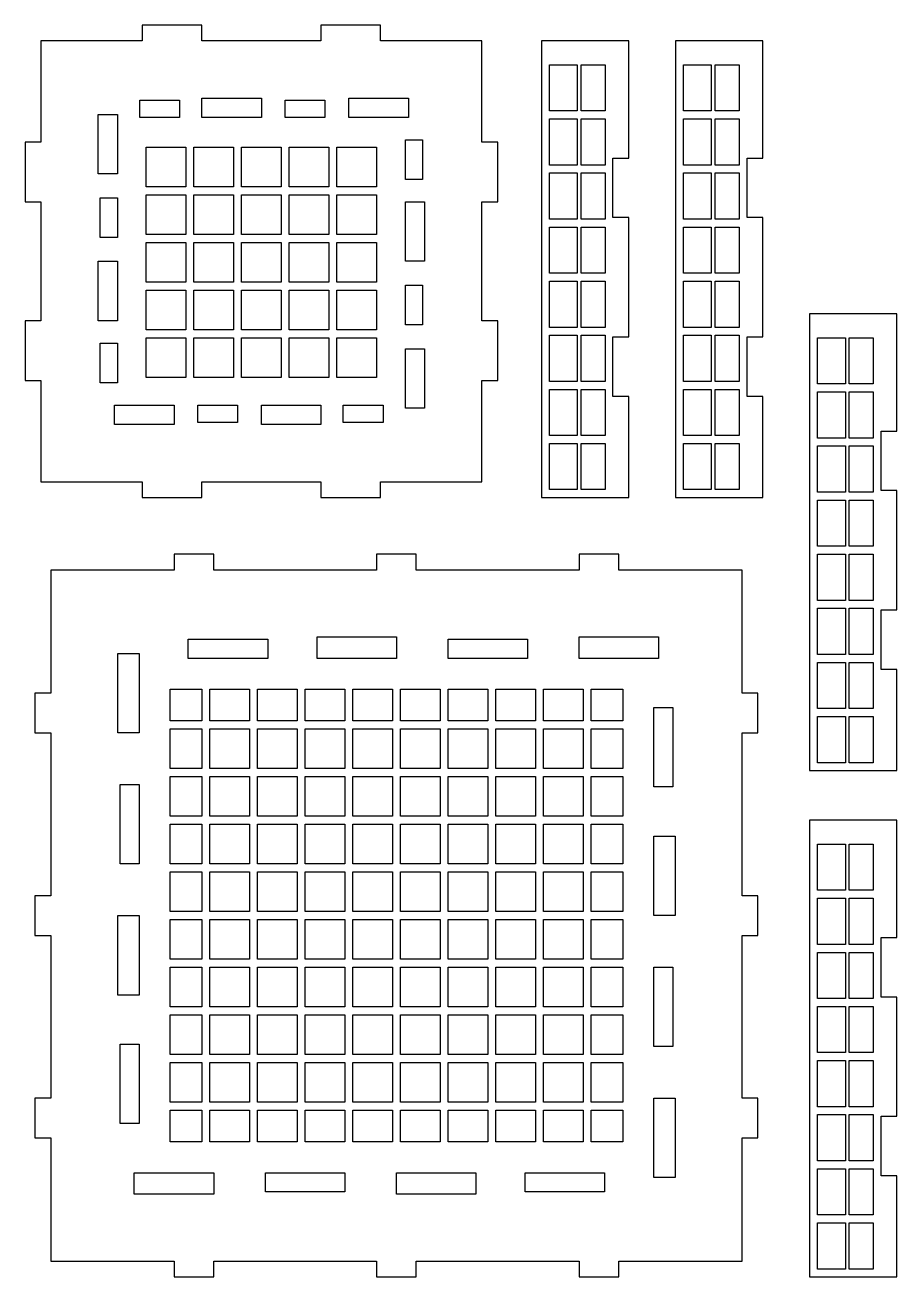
# Model space of a CAD drawing. Extents: x 287 to 1049, y 34 to 223.
# Drawn here: x 926.6 to 1048.5, y 34.8 to 209.9 of the extents above; entities that cross this region are included whole.
import ezdxf

# ---------------------------------------------------------------- set-up
doc = ezdxf.new("R2010")
doc.units = 0
doc.header["$MEASUREMENT"] = 0
doc.layers.add('CYAN', color=4, linetype='CONTINUOUS')

msp = doc.modelspace()

# ---------------------------------------------------------------- linework, layer by layer
at = {"layer": 'CYAN'}
for p, q in [((951.29, 209.95), (942.95, 209.95)), ((942.95, 209.95), (942.95, 207.72)), ((951.29, 207.72), (951.29, 209.95)), ((976.29, 209.95), (967.95, 209.95)), ((967.95, 209.95), (967.95, 207.72)), ((976.29, 207.72), (976.29, 209.95)), ((942.95, 207.72), (928.79, 207.72)), ((928.79, 207.72), (928.79, 193.56)), ((967.95, 207.72), (951.29, 207.72)), ((990.45, 207.72), (976.29, 207.72)), ((990.45, 193.56), (990.45, 207.72)), ((1011.01, 207.72), (998.79, 207.72)), ((998.79, 207.72), (998.79, 143.84)), ((1011.01, 191.34), (1011.01, 207.72)), ((1029.76, 207.72), (1017.54, 207.72)), ((1017.54, 207.72), (1017.54, 143.84)), ((1029.76, 191.34), (1029.76, 207.72)), ((999.9, 197.93), (999.9, 204.39)), ((999.9, 204.39), (1003.79, 204.39)), ((1003.79, 204.39), (1003.79, 197.93)), ((1004.34, 197.93), (1004.34, 204.39)), ((1004.34, 204.39), (1007.68, 204.39)), ((1007.68, 204.39), (1007.68, 197.93)), ((1018.65, 197.93), (1018.65, 204.39)), ((1018.65, 204.39), (1022.54, 204.39)), ((1022.54, 204.39), (1022.54, 197.93)), ((1023.09, 197.93), (1023.09, 204.39)), ((1023.09, 204.39), (1026.43, 204.39)), ((1026.43, 204.39), (1026.43, 197.93)), ((951.29, 197.03), (951.29, 199.71)), ((951.29, 199.71), (959.62, 199.71)), ((959.62, 199.71), (959.62, 197.03)), ((971.84, 197.03), (971.84, 199.71)), ((971.84, 199.71), (980.18, 199.71)), ((980.18, 199.71), (980.18, 197.03)), ((942.61, 197.03), (942.61, 199.42)), ((942.61, 199.42), (948.16, 199.42)), ((948.16, 199.42), (948.16, 197.03)), ((962.95, 197.03), (962.95, 199.42)), ((962.95, 199.42), (968.51, 199.42)), ((968.51, 199.42), (968.51, 197.03)), ((1003.79, 197.93), (999.9, 197.93)), ((1007.68, 197.93), (1004.34, 197.93)), ((1022.54, 197.93), (1018.65, 197.93)), ((1026.43, 197.93), (1023.09, 197.93)), ((936.8, 189.11), (936.8, 197.45)), ((936.8, 197.45), (939.48, 197.45)), ((939.48, 197.45), (939.48, 189.11)), ((948.16, 197.03), (942.61, 197.03)), ((959.62, 197.03), (951.29, 197.03)), ((968.51, 197.03), (962.95, 197.03)), ((980.18, 197.03), (971.84, 197.03)), ((999.9, 190.36), (999.9, 196.82)), ((999.9, 196.82), (1003.79, 196.82)), ((1003.79, 196.82), (1003.79, 190.36)), ((1004.34, 190.36), (1004.34, 196.82)), ((1004.34, 196.82), (1007.68, 196.82)), ((1007.68, 196.82), (1007.68, 190.36)), ((1018.65, 190.36), (1018.65, 196.82)), ((1018.65, 196.82), (1022.54, 196.82)), ((1022.54, 196.82), (1022.54, 190.36)), ((1023.09, 190.36), (1023.09, 196.82)), ((1023.09, 196.82), (1026.43, 196.82)), ((1026.43, 196.82), (1026.43, 190.36)), ((928.79, 193.56), (926.57, 193.56)), ((926.57, 193.56), (926.57, 185.22)), ((943.51, 187.29), (943.51, 192.85)), ((943.51, 192.85), (949.07, 192.85)), ((949.07, 192.85), (949.07, 187.29)), ((950.18, 187.29), (950.18, 192.85)), ((950.18, 192.85), (955.73, 192.85)), ((955.73, 192.85), (955.73, 187.29)), ((956.84, 187.29), (956.84, 192.85)), ((956.84, 192.85), (962.4, 192.85)), ((962.4, 192.85), (962.4, 187.29)), ((963.51, 187.29), (963.51, 192.85)), ((963.51, 192.85), (969.07, 192.85)), ((969.07, 192.85), (969.07, 187.29)), ((970.18, 187.29), (970.18, 192.85)), ((970.18, 192.85), (975.73, 192.85)), ((975.73, 192.85), (975.73, 187.29)), ((979.76, 188.35), (979.76, 193.9)), ((979.76, 193.9), (982.15, 193.9)), ((982.15, 193.9), (982.15, 188.35)), ((992.68, 193.56), (990.45, 193.56)), ((992.68, 185.22), (992.68, 193.56)), ((1008.79, 183), (1008.79, 191.34)), ((1008.79, 191.34), (1011.01, 191.34)), ((1027.54, 183), (1027.54, 191.34)), ((1027.54, 191.34), (1029.76, 191.34)), ((1003.79, 190.36), (999.9, 190.36)), ((999.9, 182.79), (999.9, 189.25)), ((999.9, 189.25), (1003.79, 189.25)), ((1003.79, 189.25), (1003.79, 182.79)), ((1007.68, 190.36), (1004.34, 190.36)), ((1004.34, 182.79), (1004.34, 189.25)), ((1004.34, 189.25), (1007.68, 189.25)), ((1007.68, 189.25), (1007.68, 182.79)), ((1022.54, 190.36), (1018.65, 190.36)), ((1018.65, 182.79), (1018.65, 189.25)), ((1018.65, 189.25), (1022.54, 189.25)), ((1022.54, 189.25), (1022.54, 182.79)), ((1026.43, 190.36), (1023.09, 190.36)), ((1023.09, 182.79), (1023.09, 189.25)), ((1023.09, 189.25), (1026.43, 189.25)), ((1026.43, 189.25), (1026.43, 182.79)), ((939.48, 189.11), (936.8, 189.11)), ((982.15, 188.35), (979.76, 188.35)), ((937.09, 180.22), (937.09, 185.78)), ((937.09, 185.78), (939.48, 185.78)), ((939.48, 185.78), (939.48, 180.22)), ((949.07, 187.29), (943.51, 187.29)), ((943.51, 186.18), (949.07, 186.18)), ((943.51, 180.63), (943.51, 186.18)), ((949.07, 186.18), (949.07, 180.63)), ((955.73, 187.29), (950.18, 187.29)), ((950.18, 186.18), (955.73, 186.18)), ((950.18, 180.63), (950.18, 186.18)), ((955.73, 186.18), (955.73, 180.63)), ((962.4, 187.29), (956.84, 187.29)), ((956.84, 186.18), (962.4, 186.18)), ((956.84, 180.63), (956.84, 186.18)), ((962.4, 186.18), (962.4, 180.63)), ((969.07, 187.29), (963.51, 187.29)), ((963.51, 186.18), (969.07, 186.18)), ((963.51, 180.63), (963.51, 186.18)), ((969.07, 186.18), (969.07, 180.63)), ((975.73, 187.29), (970.18, 187.29)), ((970.18, 180.63), (970.18, 186.18)), ((970.18, 186.18), (975.73, 186.18)), ((975.73, 186.18), (975.73, 180.63)), ((926.57, 185.22), (928.79, 185.22)), ((928.79, 185.22), (928.79, 168.56)), ((979.76, 176.89), (979.76, 185.22)), ((979.76, 185.22), (982.44, 185.22)), ((982.44, 185.22), (982.44, 176.89)), ((990.45, 168.56), (990.45, 185.22)), ((990.45, 185.22), (992.68, 185.22)), ((1003.79, 182.79), (999.9, 182.79)), ((1007.68, 182.79), (1004.34, 182.79)), ((1011.01, 183), (1008.79, 183)), ((1011.01, 166.34), (1011.01, 183)), ((1022.54, 182.79), (1018.65, 182.79)), ((1026.43, 182.79), (1023.09, 182.79)), ((1029.76, 183), (1027.54, 183)), ((1029.76, 166.34), (1029.76, 183)), ((949.07, 180.63), (943.51, 180.63)), ((955.73, 180.63), (950.18, 180.63)), ((962.4, 180.63), (956.84, 180.63)), ((969.07, 180.63), (963.51, 180.63)), ((975.73, 180.63), (970.18, 180.63)), ((999.9, 175.22), (999.9, 181.68)), ((999.9, 181.68), (1003.79, 181.68)), ((1003.79, 181.68), (1003.79, 175.22)), ((1004.34, 175.22), (1004.34, 181.68)), ((1004.34, 181.68), (1007.68, 181.68)), ((1007.68, 181.68), (1007.68, 175.22)), ((1018.65, 175.22), (1018.65, 181.68)), ((1018.65, 181.68), (1022.54, 181.68)), ((1022.54, 181.68), (1022.54, 175.22)), ((1023.09, 175.22), (1023.09, 181.68)), ((1023.09, 181.68), (1026.43, 181.68)), ((1026.43, 181.68), (1026.43, 175.22)), ((939.48, 180.22), (937.09, 180.22)), ((943.51, 173.96), (943.51, 179.52)), ((943.51, 179.52), (949.07, 179.52)), ((949.07, 179.52), (949.07, 173.96)), ((950.18, 173.96), (950.18, 179.52)), ((950.18, 179.52), (955.73, 179.52)), ((955.73, 179.52), (955.73, 173.96)), ((956.84, 173.96), (956.84, 179.52)), ((956.84, 179.52), (962.4, 179.52)), ((962.4, 179.52), (962.4, 173.96)), ((963.51, 179.52), (969.07, 179.52)), ((963.51, 173.96), (963.51, 179.52)), ((969.07, 179.52), (969.07, 173.96)), ((970.18, 173.96), (970.18, 179.52)), ((970.18, 179.52), (975.73, 179.52)), ((975.73, 179.52), (975.73, 173.96)), ((936.8, 168.56), (936.8, 176.89)), ((936.8, 176.89), (939.48, 176.89)), ((939.48, 176.89), (939.48, 168.56)), ((982.44, 176.89), (979.76, 176.89)), ((1003.79, 175.22), (999.9, 175.22)), ((1007.68, 175.22), (1004.34, 175.22)), ((1022.54, 175.22), (1018.65, 175.22)), ((1026.43, 175.22), (1023.09, 175.22)), ((949.07, 173.96), (943.51, 173.96)), ((955.73, 173.96), (950.18, 173.96)), ((962.4, 173.96), (956.84, 173.96)), ((969.07, 173.96), (963.51, 173.96)), ((975.73, 173.96), (970.18, 173.96)), ((979.76, 168), (979.76, 173.56)), ((979.76, 173.56), (982.15, 173.56)), ((982.15, 173.56), (982.15, 168)), ((999.9, 167.65), (999.9, 174.11)), ((999.9, 174.11), (1003.79, 174.11)), ((1003.79, 174.11), (1003.79, 167.65)), ((1004.34, 167.65), (1004.34, 174.11)), ((1004.34, 174.11), (1007.68, 174.11)), ((1007.68, 174.11), (1007.68, 167.65)), ((1018.65, 167.65), (1018.65, 174.11)), ((1018.65, 174.11), (1022.54, 174.11)), ((1022.54, 174.11), (1022.54, 167.65)), ((1023.09, 167.65), (1023.09, 174.11)), ((1023.09, 174.11), (1026.43, 174.11)), ((1026.43, 174.11), (1026.43, 167.65)), ((943.51, 167.29), (943.51, 172.85)), ((943.51, 172.85), (949.07, 172.85)), ((949.07, 172.85), (949.07, 167.29)), ((950.18, 167.29), (950.18, 172.85)), ((950.18, 172.85), (955.73, 172.85)), ((955.73, 172.85), (955.73, 167.29)), ((956.84, 167.29), (956.84, 172.85)), ((956.84, 172.85), (962.4, 172.85)), ((962.4, 172.85), (962.4, 167.29)), ((963.51, 172.85), (969.07, 172.85)), ((963.51, 167.29), (963.51, 172.85)), ((969.07, 172.85), (969.07, 167.29)), ((970.18, 167.29), (970.18, 172.85)), ((970.18, 172.85), (975.73, 172.85)), ((975.73, 172.85), (975.73, 167.29)), ((928.79, 168.56), (926.57, 168.56)), ((926.57, 168.56), (926.57, 160.22)), ((939.48, 168.56), (936.8, 168.56)), ((992.68, 168.56), (990.45, 168.56)), ((992.68, 160.22), (992.68, 168.56)), ((1048.51, 169.53), (1036.29, 169.53)), ((1036.29, 169.53), (1036.29, 105.64)), ((1048.51, 153.14), (1048.51, 169.53)), ((949.07, 167.29), (943.51, 167.29)), ((955.73, 167.29), (950.18, 167.29)), ((962.4, 167.29), (956.84, 167.29)), ((969.07, 167.29), (963.51, 167.29)), ((975.73, 167.29), (970.18, 167.29)), ((982.15, 168), (979.76, 168)), ((1003.79, 167.65), (999.9, 167.65)), ((999.9, 160.09), (999.9, 166.54)), ((999.9, 166.54), (1003.79, 166.54)), ((1003.79, 166.54), (1003.79, 160.09)), ((1007.68, 167.65), (1004.34, 167.65)), ((1004.34, 160.09), (1004.34, 166.54)), ((1004.34, 166.54), (1007.68, 166.54)), ((1007.68, 166.54), (1007.68, 160.09)), ((1022.54, 167.65), (1018.65, 167.65)), ((1018.65, 160.09), (1018.65, 166.54)), ((1018.65, 166.54), (1022.54, 166.54)), ((1022.54, 166.54), (1022.54, 160.09)), ((1026.43, 167.65), (1023.09, 167.65)), ((1023.09, 160.09), (1023.09, 166.54)), ((1023.09, 166.54), (1026.43, 166.54)), ((1026.43, 166.54), (1026.43, 160.09)), ((937.09, 159.88), (937.09, 165.43)), ((937.09, 165.43), (939.48, 165.43)), ((939.48, 165.43), (939.48, 159.88)), ((943.51, 160.63), (943.51, 166.18)), ((943.51, 166.18), (949.07, 166.18)), ((949.07, 166.18), (949.07, 160.63)), ((950.18, 160.63), (950.18, 166.18)), ((950.18, 166.18), (955.73, 166.18)), ((955.73, 166.18), (955.73, 160.63)), ((956.84, 160.63), (956.84, 166.18)), ((956.84, 166.18), (962.4, 166.18)), ((962.4, 166.18), (962.4, 160.63)), ((963.51, 160.63), (963.51, 166.18)), ((963.51, 166.18), (969.07, 166.18)), ((969.07, 166.18), (969.07, 160.63)), ((970.18, 160.63), (970.18, 166.18)), ((970.18, 166.18), (975.73, 166.18)), ((975.73, 166.18), (975.73, 160.63)), ((979.76, 156.34), (979.76, 164.67)), ((979.76, 164.67), (982.44, 164.67)), ((982.44, 164.67), (982.44, 156.34)), ((1008.79, 158), (1008.79, 166.34)), ((1008.79, 166.34), (1011.01, 166.34)), ((1027.54, 158), (1027.54, 166.34)), ((1027.54, 166.34), (1029.76, 166.34)), ((1037.4, 159.74), (1037.4, 166.2)), ((1037.4, 166.2), (1041.29, 166.2)), ((1041.29, 166.2), (1041.29, 159.74)), ((1041.84, 159.74), (1041.84, 166.2)), ((1041.84, 166.2), (1045.18, 166.2)), ((1045.18, 166.2), (1045.18, 159.74)), ((926.57, 160.22), (928.79, 160.22)), ((928.79, 160.22), (928.79, 146.06)), ((939.48, 159.88), (937.09, 159.88)), ((949.07, 160.63), (943.51, 160.63)), ((955.73, 160.63), (950.18, 160.63)), ((962.4, 160.63), (956.84, 160.63)), ((969.07, 160.63), (963.51, 160.63)), ((975.73, 160.63), (970.18, 160.63)), ((990.45, 146.06), (990.45, 160.22)), ((990.45, 160.22), (992.68, 160.22)), ((1003.79, 160.09), (999.9, 160.09)), ((1007.68, 160.09), (1004.34, 160.09)), ((1022.54, 160.09), (1018.65, 160.09)), ((1026.43, 160.09), (1023.09, 160.09)), ((1041.29, 159.74), (1037.4, 159.74)), ((1045.18, 159.74), (1041.84, 159.74)), ((999.9, 152.52), (999.9, 158.97)), ((999.9, 158.97), (1003.79, 158.97)), ((1003.79, 158.97), (1003.79, 152.52)), ((1004.34, 152.52), (1004.34, 158.97)), ((1004.34, 158.97), (1007.68, 158.97)), ((1007.68, 158.97), (1007.68, 152.52)), ((1011.01, 158), (1008.79, 158)), ((1011.01, 143.84), (1011.01, 158)), ((1018.65, 152.52), (1018.65, 158.97)), ((1018.65, 158.97), (1022.54, 158.97)), ((1022.54, 158.97), (1022.54, 152.52)), ((1023.09, 152.52), (1023.09, 158.97)), ((1023.09, 158.97), (1026.43, 158.97)), ((1026.43, 158.97), (1026.43, 152.52)), ((1029.76, 158), (1027.54, 158)), ((1029.76, 143.84), (1029.76, 158)), ((1037.4, 152.17), (1037.4, 158.63)), ((1037.4, 158.63), (1041.29, 158.63)), ((1041.29, 158.63), (1041.29, 152.17)), ((1041.84, 152.17), (1041.84, 158.63)), ((1041.84, 158.63), (1045.18, 158.63)), ((1045.18, 158.63), (1045.18, 152.17)), ((939.07, 154.07), (939.07, 156.75)), ((939.07, 156.75), (947.4, 156.75)), ((947.4, 156.75), (947.4, 154.07)), ((950.73, 156.75), (956.29, 156.75)), ((950.73, 154.36), (950.73, 156.75)), ((956.29, 156.75), (956.29, 154.36)), ((959.62, 156.75), (967.95, 156.75)), ((959.62, 154.07), (959.62, 156.75)), ((967.95, 156.75), (967.95, 154.07)), ((971.08, 156.75), (976.63, 156.75)), ((971.08, 154.36), (971.08, 156.75)), ((976.63, 156.75), (976.63, 154.36)), ((982.44, 156.34), (979.76, 156.34)), ((956.29, 154.36), (950.73, 154.36)), ((976.63, 154.36), (971.08, 154.36)), ((947.4, 154.07), (939.07, 154.07)), ((967.95, 154.07), (959.62, 154.07)), ((1003.79, 152.52), (999.9, 152.52)), ((1007.68, 152.52), (1004.34, 152.52)), ((1022.54, 152.52), (1018.65, 152.52)), ((1026.43, 152.52), (1023.09, 152.52)), ((1046.29, 144.81), (1046.29, 153.14)), ((1046.29, 153.14), (1048.51, 153.14)), ((999.9, 144.95), (999.9, 151.4)), ((999.9, 151.4), (1003.79, 151.4)), ((1003.79, 151.4), (1003.79, 144.95)), ((1004.34, 144.95), (1004.34, 151.4)), ((1004.34, 151.4), (1007.68, 151.4)), ((1007.68, 151.4), (1007.68, 144.95)), ((1018.65, 144.95), (1018.65, 151.4)), ((1018.65, 151.4), (1022.54, 151.4)), ((1022.54, 151.4), (1022.54, 144.95)), ((1023.09, 144.95), (1023.09, 151.4)), ((1023.09, 151.4), (1026.43, 151.4)), ((1026.43, 151.4), (1026.43, 144.95)), ((1041.29, 152.17), (1037.4, 152.17)), ((1037.4, 144.6), (1037.4, 151.06)), ((1037.4, 151.06), (1041.29, 151.06)), ((1041.29, 151.06), (1041.29, 144.6)), ((1045.18, 152.17), (1041.84, 152.17)), ((1041.84, 144.6), (1041.84, 151.06)), ((1041.84, 151.06), (1045.18, 151.06)), ((1045.18, 151.06), (1045.18, 144.6)), ((928.79, 146.06), (942.95, 146.06)), ((942.95, 146.06), (942.95, 143.84)), ((951.29, 143.84), (951.29, 146.06)), ((951.29, 146.06), (967.95, 146.06)), ((967.95, 146.06), (967.95, 143.84)), ((976.29, 143.84), (976.29, 146.06)), ((976.29, 146.06), (990.45, 146.06)), ((942.95, 143.84), (951.29, 143.84)), ((967.95, 143.84), (976.29, 143.84)), ((998.79, 143.84), (1011.01, 143.84)), ((1003.79, 144.95), (999.9, 144.95)), ((1007.68, 144.95), (1004.34, 144.95)), ((1017.54, 143.84), (1029.76, 143.84)), ((1022.54, 144.95), (1018.65, 144.95)), ((1026.43, 144.95), (1023.09, 144.95)), ((1041.29, 144.6), (1037.4, 144.6)), ((1045.18, 144.6), (1041.84, 144.6)), ((1048.51, 144.81), (1046.29, 144.81)), ((1048.51, 128.14), (1048.51, 144.81)), ((1037.4, 137.03), (1037.4, 143.49)), ((1037.4, 143.49), (1041.29, 143.49)), ((1041.29, 143.49), (1041.29, 137.03)), ((1041.84, 137.03), (1041.84, 143.49)), ((1041.84, 143.49), (1045.18, 143.49)), ((1045.18, 143.49), (1045.18, 137.03)), ((1041.29, 137.03), (1037.4, 137.03)), ((1045.18, 137.03), (1041.84, 137.03)), ((952.95, 135.92), (947.4, 135.92)), ((947.4, 135.92), (947.4, 133.7)), ((952.95, 133.7), (952.95, 135.92)), ((981.29, 135.92), (975.73, 135.92)), ((975.73, 135.92), (975.73, 133.7)), ((981.29, 133.7), (981.29, 135.92)), ((1009.62, 135.92), (1004.07, 135.92)), ((1004.07, 135.92), (1004.07, 133.7)), ((1009.62, 133.7), (1009.62, 135.92)), ((1037.4, 129.46), (1037.4, 135.92)), ((1037.4, 135.92), (1041.29, 135.92)), ((1041.29, 135.92), (1041.29, 129.46)), ((1041.84, 129.46), (1041.84, 135.92)), ((1041.84, 135.92), (1045.18, 135.92)), ((1045.18, 135.92), (1045.18, 129.46)), ((947.4, 133.7), (930.18, 133.7)), ((930.18, 133.7), (930.18, 116.47)), ((975.73, 133.7), (952.95, 133.7)), ((1004.07, 133.7), (981.29, 133.7)), ((1026.84, 133.7), (1009.62, 133.7)), ((1026.84, 116.47), (1026.84, 133.7)), ((1041.29, 129.46), (1037.4, 129.46)), ((1037.4, 121.89), (1037.4, 128.35)), ((1037.4, 128.35), (1041.29, 128.35)), ((1041.29, 128.35), (1041.29, 121.89)), ((1045.18, 129.46), (1041.84, 129.46)), ((1041.84, 121.89), (1041.84, 128.35)), ((1041.84, 128.35), (1045.18, 128.35)), ((1045.18, 128.35), (1045.18, 121.89)), ((1046.29, 119.81), (1046.29, 128.14)), ((1046.29, 128.14), (1048.51, 128.14)), ((967.4, 121.35), (967.4, 124.35)), ((967.4, 124.35), (978.51, 124.35)), ((978.51, 124.35), (978.51, 121.35)), ((1004.07, 121.35), (1004.07, 124.35)), ((1004.07, 124.35), (1015.18, 124.35)), ((1015.18, 124.35), (1015.18, 121.35)), ((949.4, 121.35), (949.4, 124.02)), ((949.4, 124.02), (960.51, 124.02)), ((960.51, 124.02), (960.51, 121.35)), ((985.73, 121.35), (985.73, 124.02)), ((985.73, 124.02), (996.84, 124.02)), ((996.84, 124.02), (996.84, 121.35)), ((939.52, 110.92), (939.52, 122.03)), ((939.52, 122.03), (942.52, 122.03)), ((942.52, 122.03), (942.52, 110.92)), ((960.51, 121.35), (949.4, 121.35)), ((978.51, 121.35), (967.4, 121.35)), ((996.84, 121.35), (985.73, 121.35)), ((1015.18, 121.35), (1004.07, 121.35)), ((1041.29, 121.89), (1037.4, 121.89)), ((1045.18, 121.89), (1041.84, 121.89)), ((1037.4, 114.32), (1037.4, 120.78)), ((1037.4, 120.78), (1041.29, 120.78)), ((1041.29, 120.78), (1041.29, 114.32)), ((1041.84, 114.32), (1041.84, 120.78)), ((1041.84, 120.78), (1045.18, 120.78)), ((1045.18, 120.78), (1045.18, 114.32)), ((1048.51, 119.81), (1046.29, 119.81)), ((1048.51, 105.64), (1048.51, 119.81)), ((930.18, 116.47), (927.95, 116.47)), ((927.95, 116.47), (927.95, 110.92)), ((946.84, 112.59), (946.84, 117.03)), ((946.84, 117.03), (951.29, 117.03)), ((951.29, 117.03), (951.29, 112.59)), ((952.4, 112.59), (952.4, 117.03)), ((952.4, 117.03), (957.95, 117.03)), ((957.95, 117.03), (957.95, 112.59)), ((959.07, 112.59), (959.07, 117.03)), ((959.07, 117.03), (964.62, 117.03)), ((964.62, 117.03), (964.62, 112.59)), ((965.73, 112.59), (965.73, 117.03)), ((965.73, 117.03), (971.29, 117.03)), ((971.29, 117.03), (971.29, 112.59)), ((972.4, 112.59), (972.4, 117.03)), ((972.4, 117.03), (977.95, 117.03)), ((977.95, 117.03), (977.95, 112.59)), ((979.07, 112.59), (979.07, 117.03)), ((979.07, 117.03), (984.62, 117.03)), ((984.62, 117.03), (984.62, 112.59)), ((985.73, 112.59), (985.73, 117.03)), ((985.73, 117.03), (991.29, 117.03)), ((991.29, 117.03), (991.29, 112.59)), ((992.4, 112.59), (992.4, 117.03)), ((992.4, 117.03), (997.95, 117.03)), ((997.95, 117.03), (997.95, 112.59)), ((999.07, 112.59), (999.07, 117.03)), ((999.07, 117.03), (1004.62, 117.03)), ((1004.62, 117.03), (1004.62, 112.59)), ((1005.73, 112.59), (1005.73, 117.03)), ((1005.73, 117.03), (1010.18, 117.03)), ((1010.18, 117.03), (1010.18, 112.59)), ((1029.07, 116.47), (1026.84, 116.47)), ((1029.07, 110.92), (1029.07, 116.47)), ((1014.5, 103.36), (1014.5, 114.47)), ((1014.5, 114.47), (1017.16, 114.47)), ((1017.16, 114.47), (1017.16, 103.36)), ((1041.29, 114.32), (1037.4, 114.32)), ((1045.18, 114.32), (1041.84, 114.32)), ((951.29, 112.59), (946.84, 112.59)), ((957.95, 112.59), (952.4, 112.59)), ((964.62, 112.59), (959.07, 112.59)), ((971.29, 112.59), (965.73, 112.59)), ((977.95, 112.59), (972.4, 112.59)), ((984.62, 112.59), (979.07, 112.59)), ((991.29, 112.59), (985.73, 112.59)), ((997.95, 112.59), (992.4, 112.59)), ((1004.62, 112.59), (999.07, 112.59)), ((1010.18, 112.59), (1005.73, 112.59)), ((1037.4, 106.75), (1037.4, 113.21)), ((1037.4, 113.21), (1041.29, 113.21)), ((1041.29, 113.21), (1041.29, 106.75)), ((1041.84, 106.75), (1041.84, 113.21)), ((1041.84, 113.21), (1045.18, 113.21)), ((1045.18, 113.21), (1045.18, 106.75)), ((927.95, 110.92), (930.18, 110.92)), ((930.18, 110.92), (930.18, 88.14)), ((942.52, 110.92), (939.52, 110.92)), ((946.84, 105.92), (946.84, 111.47)), ((946.84, 111.47), (951.29, 111.47)), ((951.29, 111.47), (951.29, 105.92)), ((952.4, 105.92), (952.4, 111.47)), ((952.4, 111.47), (957.95, 111.47)), ((957.95, 111.47), (957.95, 105.92)), ((959.07, 105.92), (959.07, 111.47)), ((959.07, 111.47), (964.62, 111.47)), ((964.62, 111.47), (964.62, 105.92)), ((965.73, 111.47), (971.29, 111.47)), ((965.73, 105.92), (965.73, 111.47)), ((971.29, 111.47), (971.29, 105.92)), ((972.4, 111.47), (977.95, 111.47)), ((972.4, 105.92), (972.4, 111.47)), ((977.95, 111.47), (977.95, 105.92)), ((979.07, 111.47), (984.62, 111.47)), ((979.07, 105.92), (979.07, 111.47)), ((984.62, 111.47), (984.62, 105.92)), ((985.73, 111.47), (991.29, 111.47)), ((985.73, 105.92), (985.73, 111.47)), ((991.29, 111.47), (991.29, 105.92)), ((992.4, 111.47), (997.95, 111.47)), ((992.4, 105.92), (992.4, 111.47)), ((997.95, 111.47), (997.95, 105.92)), ((999.07, 111.47), (1004.62, 111.47)), ((999.07, 105.92), (999.07, 111.47)), ((1004.62, 111.47), (1004.62, 105.92)), ((1005.73, 111.47), (1010.18, 111.47)), ((1005.73, 105.92), (1005.73, 111.47)), ((1010.18, 111.47), (1010.18, 105.92)), ((1026.84, 88.14), (1026.84, 110.92)), ((1026.84, 110.92), (1029.07, 110.92)), ((951.29, 105.92), (946.84, 105.92)), ((957.95, 105.92), (952.4, 105.92)), ((964.62, 105.92), (959.07, 105.92)), ((971.29, 105.92), (965.73, 105.92)), ((977.95, 105.92), (972.4, 105.92)), ((984.62, 105.92), (979.07, 105.92)), ((991.29, 105.92), (985.73, 105.92)), ((997.95, 105.92), (992.4, 105.92)), ((1004.62, 105.92), (999.07, 105.92)), ((1010.18, 105.92), (1005.73, 105.92)), ((1036.29, 105.64), (1048.51, 105.64)), ((1041.29, 106.75), (1037.4, 106.75)), ((1045.18, 106.75), (1041.84, 106.75)), ((939.86, 92.59), (939.86, 103.7)), ((939.86, 103.7), (942.52, 103.7)), ((942.52, 103.7), (942.52, 92.59)), ((946.84, 99.25), (946.84, 104.81)), ((946.84, 104.81), (951.29, 104.81)), ((951.29, 104.81), (951.29, 99.25)), ((952.4, 99.25), (952.4, 104.81)), ((952.4, 104.81), (957.95, 104.81)), ((957.95, 104.81), (957.95, 99.25)), ((959.07, 99.25), (959.07, 104.81)), ((959.07, 104.81), (964.62, 104.81)), ((964.62, 104.81), (964.62, 99.25)), ((965.73, 99.25), (965.73, 104.81)), ((965.73, 104.81), (971.29, 104.81)), ((971.29, 104.81), (971.29, 99.25)), ((972.4, 99.25), (972.4, 104.81)), ((972.4, 104.81), (977.95, 104.81)), ((977.95, 104.81), (977.95, 99.25)), ((979.07, 99.25), (979.07, 104.81)), ((979.07, 104.81), (984.62, 104.81)), ((984.62, 104.81), (984.62, 99.25)), ((985.73, 99.25), (985.73, 104.81)), ((985.73, 104.81), (991.29, 104.81)), ((991.29, 104.81), (991.29, 99.25)), ((992.4, 99.25), (992.4, 104.81)), ((992.4, 104.81), (997.95, 104.81)), ((997.95, 104.81), (997.95, 99.25)), ((999.07, 99.25), (999.07, 104.81)), ((999.07, 104.81), (1004.62, 104.81)), ((1004.62, 104.81), (1004.62, 99.25)), ((1005.73, 104.81), (1010.18, 104.81)), ((1005.73, 99.25), (1005.73, 104.81)), ((1010.18, 104.81), (1010.18, 99.25)), ((1017.16, 103.36), (1014.5, 103.36)), ((951.29, 99.25), (946.84, 99.25)), ((946.84, 92.59), (946.84, 98.14)), ((946.84, 98.14), (951.29, 98.14)), ((951.29, 98.14), (951.29, 92.59)), ((957.95, 99.25), (952.4, 99.25)), ((952.4, 92.59), (952.4, 98.14)), ((952.4, 98.14), (957.95, 98.14)), ((957.95, 98.14), (957.95, 92.59)), ((964.62, 99.25), (959.07, 99.25)), ((959.07, 92.59), (959.07, 98.14)), ((959.07, 98.14), (964.62, 98.14)), ((964.62, 98.14), (964.62, 92.59)), ((971.29, 99.25), (965.73, 99.25)), ((965.73, 92.59), (965.73, 98.14)), ((965.73, 98.14), (971.29, 98.14)), ((971.29, 98.14), (971.29, 92.59)), ((977.95, 99.25), (972.4, 99.25)), ((972.4, 98.14), (977.95, 98.14)), ((972.4, 92.59), (972.4, 98.14)), ((977.95, 98.14), (977.95, 92.59)), ((984.62, 99.25), (979.07, 99.25)), ((979.07, 98.14), (984.62, 98.14)), ((979.07, 92.59), (979.07, 98.14)), ((984.62, 98.14), (984.62, 92.59)), ((991.29, 99.25), (985.73, 99.25)), ((985.73, 98.14), (991.29, 98.14)), ((985.73, 92.59), (985.73, 98.14)), ((991.29, 98.14), (991.29, 92.59)), ((997.95, 99.25), (992.4, 99.25)), ((992.4, 98.14), (997.95, 98.14)), ((992.4, 92.59), (992.4, 98.14)), ((997.95, 98.14), (997.95, 92.59)), ((1004.62, 99.25), (999.07, 99.25)), ((999.07, 98.14), (1004.62, 98.14)), ((999.07, 92.59), (999.07, 98.14)), ((1004.62, 98.14), (1004.62, 92.59)), ((1010.18, 99.25), (1005.73, 99.25)), ((1005.73, 98.14), (1010.18, 98.14)), ((1005.73, 92.59), (1005.73, 98.14)), ((1010.18, 98.14), (1010.18, 92.59)), ((1048.51, 98.7), (1036.29, 98.7)), ((1036.29, 98.7), (1036.29, 34.81)), ((1048.51, 82.31), (1048.51, 98.7)), ((1014.5, 85.36), (1014.5, 96.47)), ((1014.5, 96.47), (1017.5, 96.47)), ((1017.5, 96.47), (1017.5, 85.36)), ((1037.4, 88.9), (1037.4, 95.36)), ((1037.4, 95.36), (1041.29, 95.36)), ((1041.29, 95.36), (1041.29, 88.9)), ((1041.84, 88.9), (1041.84, 95.36)), ((1041.84, 95.36), (1045.18, 95.36)), ((1045.18, 95.36), (1045.18, 88.9)), ((942.52, 92.59), (939.86, 92.59)), ((951.29, 92.59), (946.84, 92.59)), ((946.84, 85.92), (946.84, 91.47)), ((946.84, 91.47), (951.29, 91.47)), ((951.29, 91.47), (951.29, 85.92)), ((957.95, 92.59), (952.4, 92.59)), ((952.4, 85.92), (952.4, 91.47)), ((952.4, 91.47), (957.95, 91.47)), ((957.95, 91.47), (957.95, 85.92)), ((964.62, 92.59), (959.07, 92.59)), ((959.07, 85.92), (959.07, 91.47)), ((959.07, 91.47), (964.62, 91.47)), ((964.62, 91.47), (964.62, 85.92)), ((971.29, 92.59), (965.73, 92.59)), ((965.73, 85.92), (965.73, 91.47)), ((965.73, 91.47), (971.29, 91.47)), ((971.29, 91.47), (971.29, 85.92)), ((977.95, 92.59), (972.4, 92.59)), ((972.4, 85.92), (972.4, 91.47)), ((972.4, 91.47), (977.95, 91.47)), ((977.95, 91.47), (977.95, 85.92)), ((984.62, 92.59), (979.07, 92.59)), ((979.07, 85.92), (979.07, 91.47)), ((979.07, 91.47), (984.62, 91.47)), ((984.62, 91.47), (984.62, 85.92)), ((991.29, 92.59), (985.73, 92.59)), ((985.73, 85.92), (985.73, 91.47)), ((985.73, 91.47), (991.29, 91.47)), ((991.29, 91.47), (991.29, 85.92)), ((997.95, 92.59), (992.4, 92.59)), ((992.4, 85.92), (992.4, 91.47)), ((992.4, 91.47), (997.95, 91.47)), ((997.95, 91.47), (997.95, 85.92)), ((1004.62, 92.59), (999.07, 92.59)), ((999.07, 85.92), (999.07, 91.47)), ((999.07, 91.47), (1004.62, 91.47)), ((1004.62, 91.47), (1004.62, 85.92)), ((1010.18, 92.59), (1005.73, 92.59)), ((1005.73, 91.47), (1010.18, 91.47)), ((1005.73, 85.92), (1005.73, 91.47)), ((1010.18, 91.47), (1010.18, 85.92)), ((930.18, 88.14), (927.95, 88.14)), ((927.95, 88.14), (927.95, 82.59)), ((1029.07, 88.14), (1026.84, 88.14)), ((1029.07, 82.59), (1029.07, 88.14)), ((1041.29, 88.9), (1037.4, 88.9)), ((1037.4, 81.34), (1037.4, 87.79)), ((1037.4, 87.79), (1041.29, 87.79)), ((1041.29, 87.79), (1041.29, 81.34)), ((1045.18, 88.9), (1041.84, 88.9)), ((1041.84, 81.34), (1041.84, 87.79)), ((1041.84, 87.79), (1045.18, 87.79)), ((1045.18, 87.79), (1045.18, 81.34)), ((951.29, 85.92), (946.84, 85.92)), ((957.95, 85.92), (952.4, 85.92)), ((964.62, 85.92), (959.07, 85.92)), ((971.29, 85.92), (965.73, 85.92)), ((977.95, 85.92), (972.4, 85.92)), ((984.62, 85.92), (979.07, 85.92)), ((991.29, 85.92), (985.73, 85.92)), ((997.95, 85.92), (992.4, 85.92)), ((1004.62, 85.92), (999.07, 85.92)), ((1010.18, 85.92), (1005.73, 85.92)), ((939.52, 74.25), (939.52, 85.36)), ((939.52, 85.36), (942.52, 85.36)), ((942.52, 85.36), (942.52, 74.25)), ((946.84, 79.25), (946.84, 84.81)), ((946.84, 84.81), (951.29, 84.81)), ((951.29, 84.81), (951.29, 79.25)), ((952.4, 79.25), (952.4, 84.81)), ((952.4, 84.81), (957.95, 84.81)), ((957.95, 84.81), (957.95, 79.25)), ((959.07, 79.25), (959.07, 84.81)), ((959.07, 84.81), (964.62, 84.81)), ((964.62, 84.81), (964.62, 79.25)), ((965.73, 79.25), (965.73, 84.81)), ((965.73, 84.81), (971.29, 84.81)), ((971.29, 84.81), (971.29, 79.25)), ((972.4, 84.81), (977.95, 84.81)), ((972.4, 79.25), (972.4, 84.81)), ((977.95, 84.81), (977.95, 79.25)), ((979.07, 84.81), (984.62, 84.81)), ((979.07, 79.25), (979.07, 84.81)), ((984.62, 84.81), (984.62, 79.25)), ((985.73, 84.81), (991.29, 84.81)), ((985.73, 79.25), (985.73, 84.81)), ((991.29, 84.81), (991.29, 79.25)), ((992.4, 84.81), (997.95, 84.81)), ((992.4, 79.25), (992.4, 84.81)), ((997.95, 84.81), (997.95, 79.25)), ((999.07, 84.81), (1004.62, 84.81)), ((999.07, 79.25), (999.07, 84.81)), ((1004.62, 84.81), (1004.62, 79.25)), ((1005.73, 84.81), (1010.18, 84.81)), ((1005.73, 79.25), (1005.73, 84.81)), ((1010.18, 84.81), (1010.18, 79.25)), ((1017.5, 85.36), (1014.5, 85.36)), ((927.95, 82.59), (930.18, 82.59)), ((930.18, 82.59), (930.18, 59.81)), ((1026.84, 59.81), (1026.84, 82.59)), ((1026.84, 82.59), (1029.07, 82.59)), ((1041.29, 81.34), (1037.4, 81.34)), ((1045.18, 81.34), (1041.84, 81.34)), ((1046.29, 73.97), (1046.29, 82.31)), ((1046.29, 82.31), (1048.51, 82.31)), ((951.29, 79.25), (946.84, 79.25)), ((957.95, 79.25), (952.4, 79.25)), ((964.62, 79.25), (959.07, 79.25)), ((971.29, 79.25), (965.73, 79.25)), ((977.95, 79.25), (972.4, 79.25)), ((984.62, 79.25), (979.07, 79.25)), ((991.29, 79.25), (985.73, 79.25)), ((997.95, 79.25), (992.4, 79.25)), ((1004.62, 79.25), (999.07, 79.25)), ((1010.18, 79.25), (1005.73, 79.25)), ((1037.4, 73.77), (1037.4, 80.22)), ((1037.4, 80.22), (1041.29, 80.22)), ((1041.29, 80.22), (1041.29, 73.77)), ((1041.84, 73.77), (1041.84, 80.22)), ((1041.84, 80.22), (1045.18, 80.22)), ((1045.18, 80.22), (1045.18, 73.77)), ((946.84, 72.59), (946.84, 78.14)), ((946.84, 78.14), (951.29, 78.14)), ((951.29, 78.14), (951.29, 72.59)), ((952.4, 72.59), (952.4, 78.14)), ((952.4, 78.14), (957.95, 78.14)), ((957.95, 78.14), (957.95, 72.59)), ((959.07, 72.59), (959.07, 78.14)), ((959.07, 78.14), (964.62, 78.14)), ((964.62, 78.14), (964.62, 72.59)), ((965.73, 72.59), (965.73, 78.14)), ((965.73, 78.14), (971.29, 78.14)), ((971.29, 78.14), (971.29, 72.59)), ((972.4, 72.59), (972.4, 78.14)), ((972.4, 78.14), (977.95, 78.14)), ((977.95, 78.14), (977.95, 72.59)), ((979.07, 72.59), (979.07, 78.14)), ((979.07, 78.14), (984.62, 78.14)), ((984.62, 78.14), (984.62, 72.59)), ((985.73, 72.59), (985.73, 78.14)), ((985.73, 78.14), (991.29, 78.14)), ((991.29, 78.14), (991.29, 72.59)), ((992.4, 72.59), (992.4, 78.14)), ((992.4, 78.14), (997.95, 78.14)), ((997.95, 78.14), (997.95, 72.59)), ((999.07, 72.59), (999.07, 78.14)), ((999.07, 78.14), (1004.62, 78.14)), ((1004.62, 78.14), (1004.62, 72.59)), ((1005.73, 78.14), (1010.18, 78.14)), ((1005.73, 72.59), (1005.73, 78.14)), ((1010.18, 78.14), (1010.18, 72.59)), ((1014.5, 67.03), (1014.5, 78.14)), ((1014.5, 78.14), (1017.16, 78.14)), ((1017.16, 78.14), (1017.16, 67.03)), ((942.52, 74.25), (939.52, 74.25)), ((1041.29, 73.77), (1037.4, 73.77)), ((1045.18, 73.77), (1041.84, 73.77)), ((1048.51, 73.97), (1046.29, 73.97)), ((1048.51, 57.31), (1048.51, 73.97)), ((951.29, 72.59), (946.84, 72.59)), ((957.95, 72.59), (952.4, 72.59)), ((964.62, 72.59), (959.07, 72.59)), ((971.29, 72.59), (965.73, 72.59)), ((977.95, 72.59), (972.4, 72.59)), ((984.62, 72.59), (979.07, 72.59)), ((991.29, 72.59), (985.73, 72.59)), ((997.95, 72.59), (992.4, 72.59)), ((1004.62, 72.59), (999.07, 72.59)), ((1010.18, 72.59), (1005.73, 72.59)), ((1037.4, 66.2), (1037.4, 72.65)), ((1037.4, 72.65), (1041.29, 72.65)), ((1041.29, 72.65), (1041.29, 66.2)), ((1041.84, 66.2), (1041.84, 72.65)), ((1041.84, 72.65), (1045.18, 72.65)), ((1045.18, 72.65), (1045.18, 66.2)), ((946.84, 65.92), (946.84, 71.47)), ((946.84, 71.47), (951.29, 71.47)), ((951.29, 71.47), (951.29, 65.92)), ((952.4, 65.92), (952.4, 71.47)), ((952.4, 71.47), (957.95, 71.47)), ((957.95, 71.47), (957.95, 65.92)), ((959.07, 65.92), (959.07, 71.47)), ((959.07, 71.47), (964.62, 71.47)), ((964.62, 71.47), (964.62, 65.92)), ((965.73, 65.92), (965.73, 71.47)), ((965.73, 71.47), (971.29, 71.47)), ((971.29, 71.47), (971.29, 65.92)), ((972.4, 71.47), (977.95, 71.47)), ((972.4, 65.92), (972.4, 71.47)), ((977.95, 71.47), (977.95, 65.92)), ((979.07, 71.47), (984.62, 71.47)), ((979.07, 65.92), (979.07, 71.47)), ((984.62, 71.47), (984.62, 65.92)), ((985.73, 71.47), (991.29, 71.47)), ((985.73, 65.92), (985.73, 71.47)), ((991.29, 71.47), (991.29, 65.92)), ((992.4, 71.47), (997.95, 71.47)), ((992.4, 65.92), (992.4, 71.47)), ((997.95, 71.47), (997.95, 65.92)), ((999.07, 71.47), (1004.62, 71.47)), ((999.07, 65.92), (999.07, 71.47)), ((1004.62, 71.47), (1004.62, 65.92)), ((1005.73, 71.47), (1010.18, 71.47)), ((1005.73, 65.92), (1005.73, 71.47)), ((1010.18, 71.47), (1010.18, 65.92)), ((939.86, 56.27), (939.86, 67.38)), ((939.86, 67.38), (942.52, 67.38)), ((942.52, 67.38), (942.52, 56.27)), ((1017.16, 67.03), (1014.5, 67.03)), ((951.29, 65.92), (946.84, 65.92)), ((946.84, 59.25), (946.84, 64.81)), ((946.84, 64.81), (951.29, 64.81)), ((951.29, 64.81), (951.29, 59.25)), ((957.95, 65.92), (952.4, 65.92)), ((952.4, 59.25), (952.4, 64.81)), ((952.4, 64.81), (957.95, 64.81)), ((957.95, 64.81), (957.95, 59.25)), ((964.62, 65.92), (959.07, 65.92)), ((959.07, 59.25), (959.07, 64.81)), ((959.07, 64.81), (964.62, 64.81)), ((964.62, 64.81), (964.62, 59.25)), ((971.29, 65.92), (965.73, 65.92)), ((965.73, 59.25), (965.73, 64.81)), ((965.73, 64.81), (971.29, 64.81)), ((971.29, 64.81), (971.29, 59.25)), ((977.95, 65.92), (972.4, 65.92)), ((972.4, 59.25), (972.4, 64.81)), ((972.4, 64.81), (977.95, 64.81)), ((977.95, 64.81), (977.95, 59.25)), ((984.62, 65.92), (979.07, 65.92)), ((979.07, 59.25), (979.07, 64.81)), ((979.07, 64.81), (984.62, 64.81)), ((984.62, 64.81), (984.62, 59.25)), ((991.29, 65.92), (985.73, 65.92)), ((985.73, 59.25), (985.73, 64.81)), ((985.73, 64.81), (991.29, 64.81)), ((991.29, 64.81), (991.29, 59.25)), ((997.95, 65.92), (992.4, 65.92)), ((992.4, 59.25), (992.4, 64.81)), ((992.4, 64.81), (997.95, 64.81)), ((997.95, 64.81), (997.95, 59.25)), ((1004.62, 65.92), (999.07, 65.92)), ((999.07, 59.25), (999.07, 64.81)), ((999.07, 64.81), (1004.62, 64.81)), ((1004.62, 64.81), (1004.62, 59.25)), ((1010.18, 65.92), (1005.73, 65.92)), ((1005.73, 64.81), (1010.18, 64.81)), ((1005.73, 59.25), (1005.73, 64.81)), ((1010.18, 64.81), (1010.18, 59.25)), ((1041.29, 66.2), (1037.4, 66.2)), ((1037.4, 58.63), (1037.4, 65.09)), ((1037.4, 65.09), (1041.29, 65.09)), ((1041.29, 65.09), (1041.29, 58.63)), ((1045.18, 66.2), (1041.84, 66.2)), ((1041.84, 58.63), (1041.84, 65.09)), ((1041.84, 65.09), (1045.18, 65.09)), ((1045.18, 65.09), (1045.18, 58.63)), ((930.18, 59.81), (927.95, 59.81)), ((927.95, 59.81), (927.95, 54.25)), ((1014.5, 59.81), (1017.5, 59.81)), ((1014.5, 48.7), (1014.5, 59.81)), ((1017.5, 59.81), (1017.5, 48.7)), ((1029.07, 59.81), (1026.84, 59.81)), ((1029.07, 54.25), (1029.07, 59.81)), ((951.29, 59.25), (946.84, 59.25)), ((946.84, 53.7), (946.84, 58.14)), ((946.84, 58.14), (951.29, 58.14)), ((951.29, 58.14), (951.29, 53.7)), ((957.95, 59.25), (952.4, 59.25)), ((952.4, 53.7), (952.4, 58.14)), ((952.4, 58.14), (957.95, 58.14)), ((957.95, 58.14), (957.95, 53.7)), ((964.62, 59.25), (959.07, 59.25)), ((959.07, 53.7), (959.07, 58.14)), ((959.07, 58.14), (964.62, 58.14)), ((964.62, 58.14), (964.62, 53.7)), ((971.29, 59.25), (965.73, 59.25)), ((965.73, 53.7), (965.73, 58.14)), ((965.73, 58.14), (971.29, 58.14)), ((971.29, 58.14), (971.29, 53.7)), ((977.95, 59.25), (972.4, 59.25)), ((972.4, 58.14), (977.95, 58.14)), ((972.4, 53.7), (972.4, 58.14)), ((977.95, 58.14), (977.95, 53.7)), ((984.62, 59.25), (979.07, 59.25)), ((979.07, 58.14), (984.62, 58.14)), ((979.07, 53.7), (979.07, 58.14)), ((984.62, 58.14), (984.62, 53.7)), ((991.29, 59.25), (985.73, 59.25)), ((985.73, 58.14), (991.29, 58.14)), ((985.73, 53.7), (985.73, 58.14)), ((991.29, 58.14), (991.29, 53.7)), ((997.95, 59.25), (992.4, 59.25)), ((992.4, 58.14), (997.95, 58.14)), ((992.4, 53.7), (992.4, 58.14)), ((997.95, 58.14), (997.95, 53.7)), ((1004.62, 59.25), (999.07, 59.25)), ((999.07, 58.14), (1004.62, 58.14)), ((999.07, 53.7), (999.07, 58.14)), ((1004.62, 58.14), (1004.62, 53.7)), ((1010.18, 59.25), (1005.73, 59.25)), ((1005.73, 58.14), (1010.18, 58.14)), ((1005.73, 53.7), (1005.73, 58.14)), ((1010.18, 58.14), (1010.18, 53.7)), ((1041.29, 58.63), (1037.4, 58.63)), ((1045.18, 58.63), (1041.84, 58.63)), ((942.52, 56.27), (939.86, 56.27)), ((1037.4, 51.06), (1037.4, 57.52)), ((1037.4, 57.52), (1041.29, 57.52)), ((1041.29, 57.52), (1041.29, 51.06)), ((1041.84, 51.06), (1041.84, 57.52)), ((1041.84, 57.52), (1045.18, 57.52)), ((1045.18, 57.52), (1045.18, 51.06)), ((1046.29, 48.97), (1046.29, 57.31)), ((1046.29, 57.31), (1048.51, 57.31)), ((927.95, 54.25), (930.18, 54.25)), ((930.18, 54.25), (930.18, 37.03)), ((951.29, 53.7), (946.84, 53.7)), ((957.95, 53.7), (952.4, 53.7)), ((964.62, 53.7), (959.07, 53.7)), ((971.29, 53.7), (965.73, 53.7)), ((977.95, 53.7), (972.4, 53.7)), ((984.62, 53.7), (979.07, 53.7)), ((991.29, 53.7), (985.73, 53.7)), ((997.95, 53.7), (992.4, 53.7)), ((1004.62, 53.7), (999.07, 53.7)), ((1010.18, 53.7), (1005.73, 53.7)), ((1026.84, 37.03), (1026.84, 54.25)), ((1026.84, 54.25), (1029.07, 54.25)), ((1041.29, 51.06), (1037.4, 51.06)), ((1045.18, 51.06), (1041.84, 51.06)), ((941.84, 46.38), (941.84, 49.38)), ((941.84, 49.38), (952.95, 49.38)), ((952.95, 49.38), (952.95, 46.38)), ((960.18, 46.71), (960.18, 49.38)), ((960.18, 49.38), (971.29, 49.38)), ((971.29, 49.38), (971.29, 46.71)), ((978.51, 49.38), (989.62, 49.38)), ((978.51, 46.38), (978.51, 49.38)), ((989.62, 49.38), (989.62, 46.38)), ((996.51, 49.38), (1007.62, 49.38)), ((996.51, 46.71), (996.51, 49.38)), ((1007.62, 49.38), (1007.62, 46.71)), ((1037.4, 43.49), (1037.4, 49.95)), ((1037.4, 49.95), (1041.29, 49.95)), ((1041.29, 49.95), (1041.29, 43.49)), ((1041.84, 43.49), (1041.84, 49.95)), ((1041.84, 49.95), (1045.18, 49.95)), ((1045.18, 49.95), (1045.18, 43.49)), ((1017.5, 48.7), (1014.5, 48.7)), ((1048.51, 48.97), (1046.29, 48.97)), ((1048.51, 34.81), (1048.51, 48.97)), ((952.95, 46.38), (941.84, 46.38)), ((971.29, 46.71), (960.18, 46.71)), ((989.62, 46.38), (978.51, 46.38)), ((1007.62, 46.71), (996.51, 46.71)), ((1041.29, 43.49), (1037.4, 43.49)), ((1037.4, 35.92), (1037.4, 42.38)), ((1037.4, 42.38), (1041.29, 42.38)), ((1041.29, 42.38), (1041.29, 35.92)), ((1045.18, 43.49), (1041.84, 43.49)), ((1041.84, 35.92), (1041.84, 42.38)), ((1041.84, 42.38), (1045.18, 42.38)), ((1045.18, 42.38), (1045.18, 35.92)), ((930.18, 37.03), (947.4, 37.03)), ((947.4, 37.03), (947.4, 34.81)), ((952.95, 34.81), (952.95, 37.03)), ((952.95, 37.03), (975.73, 37.03)), ((975.73, 37.03), (975.73, 34.81)), ((981.29, 34.81), (981.29, 37.03)), ((981.29, 37.03), (1004.07, 37.03)), ((1004.07, 37.03), (1004.07, 34.81)), ((1009.62, 34.81), (1009.62, 37.03)), ((1009.62, 37.03), (1026.84, 37.03)), ((1041.29, 35.92), (1037.4, 35.92)), ((1045.18, 35.92), (1041.84, 35.92)), ((947.4, 34.81), (952.95, 34.81)), ((975.73, 34.81), (981.29, 34.81)), ((1004.07, 34.81), (1009.62, 34.81)), ((1036.29, 34.81), (1048.51, 34.81))]:
    msp.add_line(p, q, dxfattribs=at)

doc.saveas('drawing.dxf')
